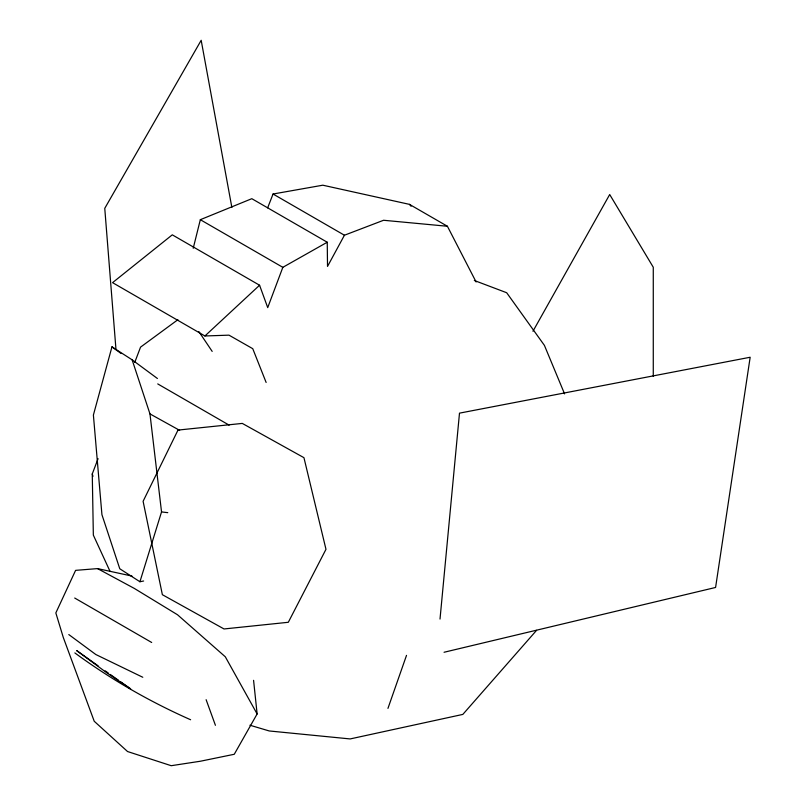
<?xml version="1.0" encoding="UTF-8"?>
<svg xmlns="http://www.w3.org/2000/svg" width="806" height="806" viewBox="0 0 806 806"><rect width="100%" height="100%" fill="white"/><g stroke="black" fill="none" stroke-linecap="round" stroke-linejoin="round"><path stroke-width="1.21" d="M440.016 619.068L459.491 413.146L750.164 357.249L715.587 587.463L444.056 652.266M193.228 248.258L200.331 219.695L251.815 198.689L327.246 242.233L327.518 266.413L344.434 235.231L383.575 220.27L447.411 226.264L476.124 281.999M157.412 378.498L132.124 359.808L111.963 346.842L93.395 415.04L101.929 514.671L119.772 568.764L139.922 581.741L143.629 581.005M139.922 581.741L161.532 511.931L149.966 413.901L132.124 359.808M387.948 708.383L406.516 655.369M327.246 242.233L282.835 267.33L267.723 307.61L259.572 285.233L172.282 234.838L112.568 282.654L204.926 335.971L228.985 335.155L252.752 348.686L266.131 382.457M110.1 571.504L93.345 535.134L92.267 473.938L98.08 458.674M134.743 362.408L140.546 347.144L177.884 319.71M267.652 207.847L273.053 194.014L322.823 185.199L409.488 204.371L447.411 226.264M532.957 331.256L609.699 194.528L653.273 267.249L653.273 376.291M253.578 680.335L257.124 713.955L234.264 754.275L200.412 761.227L171.215 765.7L127.55 751.535L94.221 721.249L63.301 637.486L55.836 612.923L75.603 570.356L97.556 568.603L131.993 576.078M536.574 630.332L462.835 714.408L350.147 738.931L269.234 730.961L249.931 725.219M204.926 335.971L259.572 285.233M161.532 511.931L167.769 512.656M474.321 280.488L506.672 292.729L544.423 345.391L564.573 393.892M190.619 719.748C149.926 701.744 110.734 679.267 74.857 652.92M142.793 677.272L95.823 654.522L68.792 634.554M97.556 568.603L134.35 588.44L177.532 614.777L225.307 656.789L257.124 713.955M149.966 413.901L179.637 430.344M151.689 642.483L74.706 598.032M273.053 194.014L344.434 235.231M200.331 219.695L282.835 267.33M157.734 383.908L229.146 425.145M98.07 665.786L76.681 650.593L106.432 672.536L130.673 688.918L120.487 681.685M105.203 670.844L108.256 673.01M110.301 674.461L118.442 680.244M111.963 346.842L121.102 353.522M409.488 204.371L411.09 206.276M198.881 331.609L212.18 351.396M206.124 699.689L215.424 725.309M92.267 473.938L92.992 476.316M231.866 207.464L201.178 40.3L104.76 208.341L115.983 349.582M177.995 430.082L143.105 501.292L162.369 594.697L224.028 628.962L288.316 622.282L325.977 549.319L303.943 457.677L242.294 423.412L177.995 430.082"/></g></svg>
